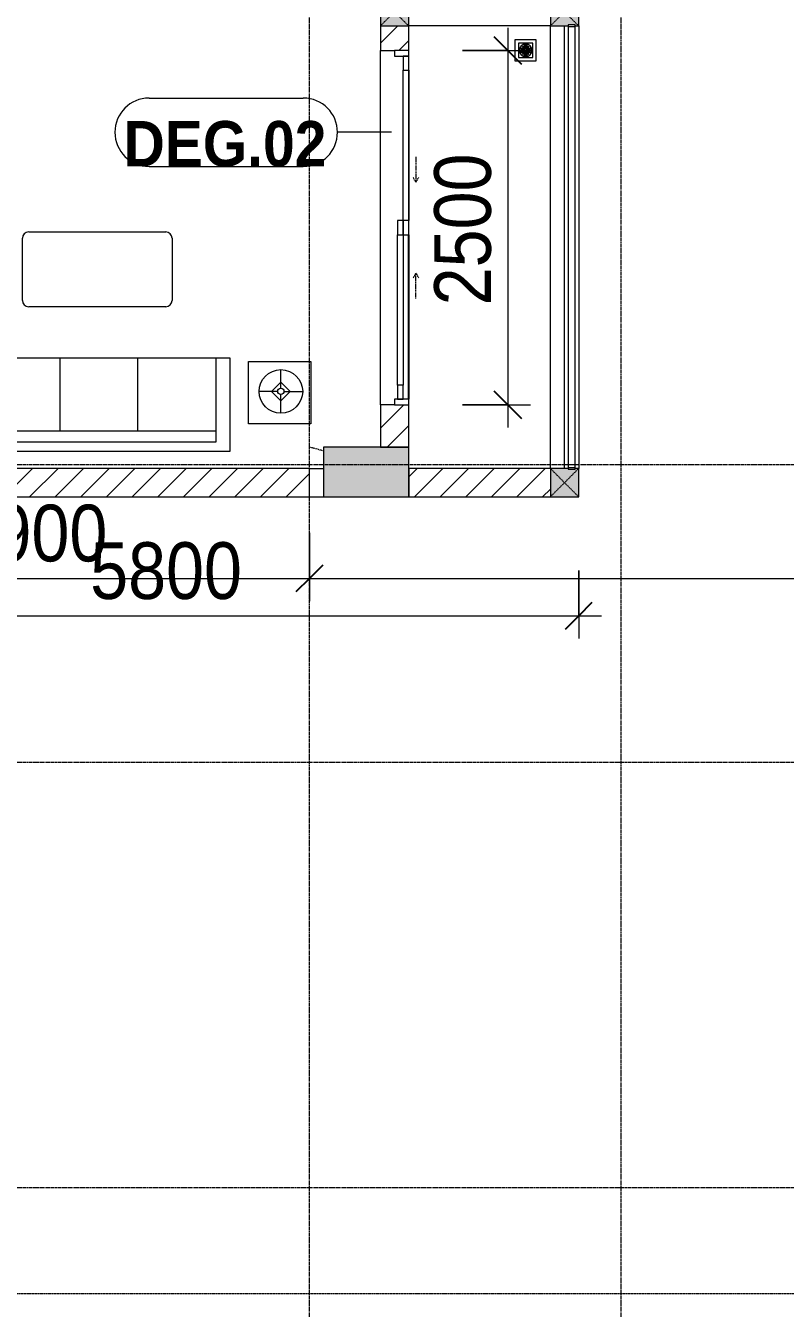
# Model space of a CAD drawing. Header units: millimetres. Extents: x 1591 to 239243, y -15958 to 82755.
# Drawn here: x 152748 to 158110, y 47587 to 56635 of the extents above; entities that cross this region are included whole.
import ezdxf

# ---------------------------------------------------------------- set-up
doc = ezdxf.new("R2010")
doc.units = ezdxf.units.MM
for name, pattern in [('Dash 1_8_', [6.35, 3.175, -3.175]), ('Dash Dot 3_16_', [7.9375, 4.7625, -1.5875, 0, -1.5875]), ('Dash_2_', [6, 3, -3]), ('Grid Line', [22.225, 12.7, -3.175, 3.175, -3.175])]:
    doc.linetypes.add(name, pattern=pattern)
for name, color, linetype, lineweight in [('0-1', 250, 'Continuous', 5), ('A-ANNO-DIMS', 211, 'Continuous', 9), ('A-ANNO-DIMS-160', 211, 'Continuous', 9), ('A-AREA', 32, 'Dash 1_8_', 9), ('A-DOOR', 31, 'Continuous', 9), ('A-DOOR-FRAM', 31, 'Continuous', 9), ('A-DOOR-HDLN', 31, 'Dash_2_', 9), ('A-DOOR-IDEN', 31, 'Continuous', 9), ('A-FLOR-1', 7, 'Continuous', 9), ('A-FLOR-2', 9, 'Continuous', 9), ('A-FLOR-HRAL', 11, 'Continuous', 9), ('A-WALL', 113, 'Continuous', 9), ('A-WALL-3', 113, 'Continuous', 18), ('A-WALL-PATT-2', 111, 'Continuous', 9), ('G-ANNO-SYMB-1', 111, 'Dash Dot 3_16_', 18), ('I-FURN', 30, 'Continuous', 9), ('I-FURN-1', 254, 'Continuous', 9), ('M-EQPM-1', 254, 'Continuous', 9), ('S-COLS', 52, 'Continuous', 9), ('S-COLS-1', 52, 'Continuous', 5), ('S-COLS-2', 250, 'Continuous', 18), ('S-COLS-6', 52, 'Continuous', 18), ('S-COLS-HDLN', 52, 'Dash_2_', 9), ('S-GRID-1', 1, 'Grid Line', 9)]:
    doc.layers.add(name, color=color, linetype=linetype, lineweight=lineweight)
doc.styles.add('Arial_B_4', font='arialbd_0.ttf', dxfattribs={"width": 0.9, "height": 320})
doc.styles.add('UTM Avo', font='UTM Avo.ttf', dxfattribs={"width": 0.9, "height": 400})
doc.dimstyles.new('1_Dim_chi_tiet_2_5', dxfattribs={"dimscale": 304.8, "dimtxt": 399.720379, "dimasz": 0.629921, "dimexe": 0.524934, "dimexo": 0.0625, "dimgap": 0.052493, "dimtad": 1, "dimdec": 0, "dimrnd": 5, "dimzin": 0, "dimdsep": 46, "dimtxsty": 'UTM Avo', "dimblk1": 'OBLIQUE', "dimblk2": 'OBLIQUE', "dimsah": 1, "dimcen": 0.09, "dimdle": 0.524934, "dimazin": 0, "dimtfac": 1, "dimtdec": 4, "dimtix": 1, "dimtmove": 0, "dimatfit": 3, "dimfxl": 1.049869, "dimfxlon": 1, "dimtvp": 1, "dimtolj": 1, "dimtzin": 0, "dimarcsym": 2})
doc.dimstyles.new('1_Dim_chi_tiet_2_5_1', dxfattribs={"dimscale": 304.8, "dimtxt": 399.720379, "dimasz": 0.629921, "dimexe": 0.524934, "dimexo": 0.0625, "dimgap": 0.052493, "dimtad": 1, "dimdec": 0, "dimrnd": 5, "dimzin": 0, "dimdsep": 46, "dimtxsty": 'UTM Avo', "dimblk1": 'OBLIQUE', "dimblk2": 'OBLIQUE', "dimsah": 1, "dimcen": 0.09, "dimdle": 0.524934, "dimazin": 0, "dimtfac": 1, "dimtdec": 4, "dimtix": 1, "dimtmove": 0, "dimatfit": 3, "dimfxl": 1.049869, "dimfxlon": 1, "dimtvp": 1, "dimtolj": 1, "dimtzin": 0, "dimarcsym": 2})
pattern_1 = [(45, (101998.83, 0), (-90.50967, 90.50967), [])]

# ---------------------------------------------------------------- blocks, each defined once
blk = doc.blocks.new('NCV_TKTC_KET CAU_rvt-1-TKCS_MB TẦNG 5')
at = {"layer": 'S-COLS-1'}
blk.add_hatch(color=256, dxfattribs=at).paths.add_polyline_path([(52852.6, 53311.9), (53452.6, 53312), (53452.6, 53661.9), (52852.6, 53661.9), (52852.6, 53318.5)])
at = {"layer": 'A-FLOR-1'}
for p, q in [((53452.6, 53511.9), (53452.6, 56635.3)), ((52752.6, 53311.9), (52852.6, 53311.9))]:
    blk.add_line(p, q, dxfattribs=at)
at = {"layer": 'S-COLS-2'}
for p, q in [((53452.6, 53661.9), (52852.6, 53661.9)), ((52852.6, 53661.9), (52852.6, 53311.9)), ((53452.6, 53311.9), (53452.6, 53661.9)), ((52852.6, 53311.9), (53452.6, 53311.9))]:
    blk.add_line(p, q, dxfattribs=at)
blk = doc.blocks.new('LOBBY_SOFA_1 - LOBBY_SOFA_1-901197-TKCS_MB TẦNG 5')
at = {"layer": 'I-FURN'}
for p, q in [((-2128.3, 1548.5), (-1160.3, 1548.5)), ((-2172.3, 1064.5), (-2172.3, 1504.5)), ((-1116.3, 1504.5), (-1116.3, 1064.5)), ((-1160.3, 1020.5), (-2128.3, 1020.5)), ((-2688.2, 633.5), (-3128.2, 633.5)), ((-3128.2, 633.5), (-3128.2, 193.5)), ((-2688.2, 193.5), (-2688.2, 633.5)), ((-2556, 660), (-708, 660)), ((-2556, 0), (-2556, 660)), ((-2457, 66), (-2457, 660)), ((-1907, 143), (-1907, 660)), ((-1357, 143), (-1357, 660)), ((-807, 660), (-807, 66)), ((-708, 660), (-708, 0)), ((-575.9, 633.5), (-135.9, 633.5)), ((-575.9, 193.5), (-575.9, 633.5)), ((-135.9, 633.5), (-135.9, 193.5)), ((-2915.4, 445), (-2915.4, 577)), ((-348.6, 445), (-348.6, 577)), ((-2981.4, 423), (-2915.4, 489)), ((-2915.4, 489), (-2849.4, 423)), ((-348.6, 489), (-414.6, 423)), ((-282.6, 423), (-348.6, 489)), ((-2937.4, 423), (-3069.4, 423)), ((-2915.4, 357), (-2981.4, 423)), ((-2849.4, 423), (-2915.4, 357)), ((-2915.4, 269), (-2915.4, 401)), ((-2893.4, 423), (-2761.4, 423)), ((-370.6, 423), (-502.6, 423)), ((-414.6, 423), (-348.6, 357)), ((-348.6, 357), (-282.6, 423)), ((-348.6, 269), (-348.6, 401)), ((-326.6, 423), (-194.6, 423)), ((-3128.2, 193.5), (-2688.2, 193.5)), ((-135.9, 193.5), (-575.9, 193.5)), ((-807, 143), (-2457, 143)), ((-708, 0), (-2556, 0)), ((-807, 66), (-2457, 66))]:
    blk.add_line(p, q, dxfattribs=at)
for centre, radius in [((-2915.4, 423), 154), ((-348.6, 423), 154), ((-2915.4, 423), 22), ((-348.6, 423), 22)]:
    blk.add_circle(centre, radius, dxfattribs=at)
for centre, start, end in [((-2128.3, 1504.5), 90, 180), ((-1160.3, 1504.5), 0, 90), ((-2128.3, 1064.5), 180, 270), ((-1160.3, 1064.5), 270, 0)]:
    blk.add_arc(centre, 44, start, end, dxfattribs=at)
at = {"layer": 'I-FURN-1'}
for p, q in [((-2128.3, 1548.5), (-1160.3, 1548.5)), ((-2172.3, 1064.5), (-2172.3, 1504.5)), ((-1116.3, 1504.5), (-1116.3, 1064.5)), ((-1160.3, 1020.5), (-2128.3, 1020.5)), ((-3128.2, 633.5), (-2688.2, 633.5)), ((-3128.2, 193.5), (-3128.2, 633.5)), ((-2688.2, 633.5), (-2688.2, 193.5)), ((-2556, 660), (-708, 660)), ((-2556, 0), (-2556, 660)), ((-708, 660), (-708, 0)), ((-575.9, 633.5), (-135.9, 633.5)), ((-575.9, 193.5), (-575.9, 633.5)), ((-135.9, 633.5), (-135.9, 193.5)), ((-2688.2, 193.5), (-3128.2, 193.5)), ((-135.9, 193.5), (-575.9, 193.5)), ((-708, 0), (-2556, 0))]:
    blk.add_line(p, q, dxfattribs=at)
for centre, start, end in [((-2128.3, 1504.5), 90, 180), ((-1160.3, 1504.5), 0, 90), ((-2128.3, 1064.5), 180, 270), ((-1160.3, 1064.5), 270, 0)]:
    blk.add_arc(centre, 44, start, end, dxfattribs=at)
blk = doc.blocks.new('THU NUOC - THU NUOC-461820-TKCS_MB TẦNG 5')
at = {"layer": 'M-EQPM-1'}
for p, q in [((-66.3, 70.6), (-66.3, -79.4)), ((83.7, 70.6), (-66.3, 70.6)), ((58.7, 45.6), (-41.3, 45.6)), ((-41.3, 45.6), (-41.3, -54.4)), ((-23.3, 10.8), (40.9, 10.8)), ((40.9, 4.8), (-23.3, 4.8)), ((-11, 23.3), (28.5, 23.3)), ((28.5, 17.3), (-11, 17.3)), ((-1.1, 35.6), (18.5, 35.6)), ((18.5, 29.6), (-1.1, 29.6)), ((58.7, -54.4), (58.7, 45.6)), ((83.7, -79.4), (83.7, 70.6)), ((-66.3, -79.4), (83.7, -79.4)), ((-41.3, -54.4), (58.7, -54.4)), ((-23.3, -1.2), (0.7, -1.2)), ((0.7, -7.2), (-23.3, -7.2)), ((-23.3, -13.6), (40.9, -13.6)), ((40.9, -19.6), (-23.3, -19.6)), ((-11, -26.1), (28.5, -26.1)), ((28.5, -32.1), (-11, -32.1)), ((-1.1, -38.5), (18.5, -38.5)), ((18.5, -44.5), (-1.1, -44.5)), ((0.7, -1.2), (0.7, -7.2)), ((16.7, -1.2), (40.9, -1.2)), ((16.7, -7.2), (16.7, -1.2)), ((40.9, -7.2), (16.7, -7.2))]:
    blk.add_line(p, q, dxfattribs=at)
for centre, radius, start, end in [((8.7, -4.4), 45, 0, 180), ((8.7, -4.4), 45, 0, 180), ((-23.3, 7.8), 3, 90, 270), ((-11, 20.3), 3, 90, 270), ((-1.1, 32.6), 3, 90, 270), ((18.5, 32.6), 3, 270, 90), ((28.5, 20.3), 3, 270, 90), ((40.9, 7.8), 3, 270, 90), ((8.7, -4.4), 45, 180, 360), ((8.7, -4.4), 45, 180, 360), ((-23.3, -4.2), 3, 90, 270), ((-23.3, -16.6), 3, 90, 270), ((-11, -29.1), 3, 90, 270), ((-1.1, -41.5), 3, 90, 270), ((18.5, -41.5), 3, 270, 90), ((28.5, -29.1), 3, 270, 90), ((40.9, -4.2), 3, 270, 90), ((40.9, -16.6), 3, 270, 90)]:
    blk.add_arc(centre, radius, start, end, dxfattribs=at)
blk = doc.blocks.new('NCV_TKTC_TANG 5_rvt-1-TKCS_MB TẦNG 5')
at = {"layer": 'A-FLOR-2'}
for p, q in [((54452.6, 53511.9), (54452.6, 56633.3)), ((53252.5, 56460.3), (53252.5, 53960.3)), ((53252.6, 53960.3), (53252.6, 56460.3)), ((53452.5, 54000.3), (53452.5, 55160.5)), ((53452.6, 55160.3), (53452.6, 54000.3)), ((52752.6, 53511.9), (52852.6, 53511.9))]:
    blk.add_line(p, q, dxfattribs=at)
at = {"layer": 'I-FURN-1'}
blk.add_blockref('LOBBY_SOFA_1 - LOBBY_SOFA_1-901197-TKCS_MB TẦNG 5', (52899.1, 53632), dxfattribs=at)
at = {"layer": 'M-EQPM-1', "rotation": 180}
blk.add_blockref('THU NUOC - THU NUOC-461820-TKCS_MB TẦNG 5', (54286.4, 56456.9), dxfattribs=at)
blk = doc.blocks.new('G1_SOF - BO TRU - 200x200-V26-TKCS_MB TẦNG 5')
at = {"layer": 'S-COLS'}
blk.add_hatch(color=256, dxfattribs=at).paths.add_polyline_path([(26, -100), (100, -100), (100, 100), (76, 100), (76, 95), (26, 95), (26, 100), (-100, 100), (-100, -100), (0, -100)])
at = {"layer": 'S-COLS-6'}
for p, q in [((26, 100), (-100, 100)), ((-100, 100), (-100, -100)), ((100, 100), (76, 100)), ((100, -100), (100, 100)), ((-100, -100), (100, -100))]:
    blk.add_line(p, q, dxfattribs=at)
at = {"layer": 'S-COLS-HDLN'}
for p, q in [((100, 100), (-100, -100)), ((-100, 100), (100, -100))]:
    blk.add_line(p, q, dxfattribs=at)
blk = doc.blocks.new('G1_SOF - BO TRU - 200x200-V27-TKCS_MB TẦNG 5')
at = {"layer": 'S-COLS'}
blk.add_hatch(color=256, dxfattribs=at).paths.add_polyline_path([(0, -100), (26, -100), (26, -92.9), (76, -92.9), (76, -100), (100, -100), (100, 100), (-100, 100), (-100, -100), (-49.1, -100)])
at = {"layer": 'S-COLS-6'}
for p, q in [((100, 100), (-100, 100)), ((-100, 100), (-100, -100)), ((100, -100), (100, 100)), ((-100, -100), (26, -100)), ((76, -100), (100, -100))]:
    blk.add_line(p, q, dxfattribs=at)
at = {"layer": 'S-COLS-HDLN'}
for p, q in [((100, 100), (-100, -100)), ((-100, 100), (100, -100))]:
    blk.add_line(p, q, dxfattribs=at)
blk = doc.blocks.new('G1_SOF - BO TRU - 200x200-3055083-TKCS_MB TẦNG 5')
at = {"layer": 'S-COLS'}
blk.add_hatch(color=256, dxfattribs=at).paths.add_polyline_path([(100, -100), (100, 100), (-100, 100), (-100, -100), (8.4, -100)])
at = {"layer": 'S-COLS-6'}
for p, q in [((100, 100), (-100, 100)), ((-100, 100), (-100, -100)), ((100, -100), (100, 100)), ((-100, -100), (100, -100))]:
    blk.add_line(p, q, dxfattribs=at)
at = {"layer": 'S-COLS-HDLN'}
for p, q in [((100, 100), (-100, -100)), ((-100, 100), (100, -100))]:
    blk.add_line(p, q, dxfattribs=at)
blk = doc.blocks.new('DEG_02-DEG_03 - DEG_02-2500x2400mm-CỬA ĐI 02 CÁNH TRƯỢT-625766-TKCS_MB TẦNG 5')
at = {"layer": 'A-DOOR'}
for p, q in [((-1110, 100), (-1210, 100)), ((-1210, 100), (-1210, 60)), ((-1110, 60), (-1110, 100)), ((-1110, 100), (-50, 100)), ((50, 100), (-50, 100)), ((-50, 100), (-50, 60)), ((50, 60), (50, 100)), ((-1210, 60), (-1110, 60)), ((-50, 60), (-1110, 60)), ((50, 60), (-50, 60)), ((-50, 60), (-50, 20)), ((-50, 60), (50, 60)), ((-50, 20), (50, 20)), ((50, 20), (50, 60)), ((50, 60), (1110, 60)), ((1110, 20), (50, 20)), ((1210, 60), (1110, 60)), ((1110, 60), (1110, 20)), ((1110, 20), (1210, 20)), ((1210, 20), (1210, 60))]:
    blk.add_line(p, q, dxfattribs=at)
at = {"layer": 'A-DOOR-FRAM'}
for p, q in [((-1210, 100), (-1250, 100)), ((-1250, 100), (-1250, 0)), ((-1210, 0), (-1210, 100)), ((1250, 100), (1210, 100)), ((1210, 100), (1210, 0)), ((1250, 0), (1250, 100)), ((-1250, 0), (-1210, 0)), ((1210, 0), (1250, 0))]:
    blk.add_line(p, q, dxfattribs=at)
at = {"layer": 'A-DOOR-HDLN'}
for p, q in [((-500.4, 151.1), (-320.4, 151.1)), ((-320.4, 151.1), (-355, 171.1)), ((-320.4, 151.1), (-355, 131.1)), ((320.4, 151.1), (355, 171.1)), ((320.4, 151.1), (355, 131.1)), ((500.4, 151.1), (320.4, 151.1))]:
    blk.add_line(p, q, dxfattribs=at)
blk = doc.blocks.new('Railing - 50 x 10mm-1251311-TKCS_MB TẦNG 5')
at = {"layer": 'A-FLOR-HRAL'}
for p, q in [((25, 5), (-25, 5)), ((-25, 5), (-25, -5)), ((25, -5), (25, 5)), ((-25, -5), (25, -5))]:
    blk.add_line(p, q, dxfattribs=at)
blk = doc.blocks.new('Railing - Railing-3262433-TKCS_MB TẦNG 5')
at = {"layer": 'A-FLOR-HRAL'}
for p, q in [((54578.6, 56630.3), (54578.6, 53516.9)), ((54628.6, 53516.9), (54628.6, 56630.3))]:
    blk.add_line(p, q, dxfattribs=at)
for p in [(54603.6, 56635.3), (54603.6, 53511.9)]:
    blk.add_blockref('Railing - 50 x 10mm-1251311-TKCS_MB TẦNG 5', p)
blk = doc.blocks.new('DIMBLOCK133-TKCS_MB TẦNG 5')
at = {"layer": 'A-ANNO-DIMS-160', "lineweight": 25}
for p, q in [((156151, 56460.3), (156055, 56556.3)), ((156151, 56460.3), (156247, 56364.3)), ((156151, 53960.3), (156055, 54056.3)), ((156151, 53960.3), (156247, 53864.3))]:
    blk.add_line(p, q, dxfattribs=at)
at = {"layer": 'A-ANNO-DIMS-160'}
for p, q in [((156151, 56620.3), (156151, 53800.3)), ((155831, 56460.3), (156311, 56460.3)), ((156151, 56460.3), (155831, 56460.3)), ((155831, 53960.3), (156311, 53960.3)), ((156151, 53960.3), (155831, 53960.3))]:
    blk.add_line(p, q, dxfattribs=at)
at = {"layer": 'A-ANNO-DIMS-160', "color": 0, "insert": (155631.4, 54662.5), "char_height": 400, "width": 1314.636, "attachment_point": 1, "rotation": 90, "line_spacing_factor": 1.110334, "style": 'UTM Avo'}
blk.add_mtext('2500', dxfattribs=at)
blk = doc.blocks.new('_Oblique')
at = {"color": 0, "linetype": 'ByBlock', "lineweight": -2}
blk.add_line((-0.5, -0.5), (0.5, 0.5), dxfattribs=at)
blk = doc.blocks.new('STN_Door Tag - STN_Door Tag-1788670-TKCS_MB TẦNG 5')
at = {"layer": 'A-DOOR-IDEN'}
for p, q in [((-3.37, 1.495), (3.431, 1.495)), ((-3.37, -1.524), (3.431, -1.524))]:
    blk.add_line(p, q, dxfattribs=at)
for centre, start, end in [((-3.37, -0.015), 90, 270), ((3.431, -0.015), 270, 90)]:
    blk.add_arc(centre, 1.509, start, end, dxfattribs=at)
blk = doc.blocks.new('DIMBLOCK265-TKCS_MB TẦNG 5')
at = {"layer": 'A-ANNO-DIMS-160'}
for p, q in [((150851.4, 53056.6), (150851.4, 52576.6)), ((150851.4, 52736.6), (150851.4, 53056.6)), ((154751.4, 53056.6), (154751.4, 52576.6)), ((154751.4, 52736.6), (154751.4, 53056.6)), ((150851.4, 52736.6), (154751.4, 52736.6))]:
    blk.add_line(p, q, dxfattribs=at)
at = {"layer": 'A-ANNO-DIMS-160', "lineweight": 25}
for p, q in [((150851.4, 52736.6), (150947.4, 52832.6)), ((154751.4, 52736.6), (154847.4, 52832.6)), ((150851.4, 52736.6), (150755.4, 52640.6)), ((154751.4, 52736.6), (154655.4, 52640.6))]:
    blk.add_line(p, q, dxfattribs=at)
at = {"layer": 'A-ANNO-DIMS-160', "color": 0, "insert": (152253.6, 53256.2), "char_height": 400, "width": 1314.636, "attachment_point": 1, "line_spacing_factor": 1.110334, "style": 'UTM Avo'}
blk.add_mtext('3900', dxfattribs=at)
blk = doc.blocks.new('DIMBLOCK266-TKCS_MB TẦNG 5')
at = {"layer": 'A-ANNO-DIMS-160'}
for p, q in [((154751.4, 53056.6), (154751.4, 52576.6)), ((154751.4, 52736.6), (154751.4, 53056.6)), ((162951.4, 53056.6), (162951.4, 52576.6)), ((162951.4, 52736.6), (162951.4, 53056.6)), ((154751.4, 52736.6), (162951.4, 52736.6))]:
    blk.add_line(p, q, dxfattribs=at)
at = {"layer": 'A-ANNO-DIMS-160', "lineweight": 25}
for p, q in [((154751.4, 52736.6), (154847.4, 52832.6)), ((162951.4, 52736.6), (163047.4, 52832.6)), ((154751.4, 52736.6), (154655.4, 52640.6)), ((162951.4, 52736.6), (162855.4, 52640.6))]:
    blk.add_line(p, q, dxfattribs=at)
at = {"layer": 'A-ANNO-DIMS-160', "color": 0, "insert": (158303.6, 53256.2), "char_height": 400, "width": 1314.636, "attachment_point": 1, "line_spacing_factor": 1.110334, "style": 'UTM Avo'}
blk.add_mtext('8200', dxfattribs=at)
blk = doc.blocks.new('DIMBLOCK298-TKCS_MB TẦNG 5')
at = {"layer": 'A-ANNO-DIMS-160'}
for p, q in [((150851.4, 52791.6), (150851.4, 52311.6)), ((150851.4, 52471.6), (150851.4, 52791.6)), ((156651.4, 52791.6), (156651.4, 52311.6)), ((156651.4, 52471.6), (156651.4, 52791.6)), ((150691.4, 52471.6), (156811.4, 52471.6))]:
    blk.add_line(p, q, dxfattribs=at)
at = {"layer": 'A-ANNO-DIMS-160', "lineweight": 25}
for p, q in [((150851.4, 52471.6), (150947.4, 52567.6)), ((156651.4, 52471.6), (156747.4, 52567.6)), ((150851.4, 52471.6), (150755.4, 52375.6)), ((156651.4, 52471.6), (156555.4, 52375.6))]:
    blk.add_line(p, q, dxfattribs=at)
at = {"layer": 'A-ANNO-DIMS-160', "color": 0, "insert": (153203.6, 52991.2), "char_height": 400, "width": 1314.636, "attachment_point": 1, "line_spacing_factor": 1.110334, "style": 'UTM Avo'}
blk.add_mtext('5800', dxfattribs=at)

msp = doc.modelspace()

# ---------------------------------------------------------------- hatches: boundary and pattern name
at = {"layer": 'A-WALL-PATT-2'}
h = msp.add_hatch(dxfattribs=at)
h.set_pattern_fill('FP_1', color=256, style=0, pattern_type=2)
h.set_pattern_definition(pattern_1)
h.paths.add_polyline_path([(155451.4, 53661.9), (155451.3, 53960.3), (155251.4, 53960.3), (155251.4, 53661.9), (155451.3, 53661.9)])
h.paths.add_polyline_path([(155451.3, 56460.3), (155451.4, 56460.3), (155451.3, 56633.3), (155251.4, 56633.3), (155251.4, 56460.3), (155351.4, 56460.3)])
h = msp.add_hatch(dxfattribs=at)
h.set_pattern_fill('FP_1', color=256, style=0, pattern_type=2)
h.set_pattern_definition(pattern_1)
h.paths.add_polyline_path([(151666.2, 53311.9), (154751.5, 53311.9), (154751.5, 53511.9), (150861.5, 53511.9), (150861.5, 53311.9), (151151.8, 53311.9)])
h = msp.add_hatch(dxfattribs=at)
h.set_pattern_fill('FP_1', color=256, style=0, pattern_type=2)
h.set_pattern_definition(pattern_1)
h.paths.add_polyline_path([(156451.4, 53311.9), (156451.4, 53511.9), (155451.5, 53511.9), (155451.5, 53311.9)])

# ---------------------------------------------------------------- linework, layer by layer
at = {"layer": 'A-AREA'}
for p, q in [((154851.4, 53635.3), (154751.4, 53661.9)), ((154751.5, 53511.9), (154851.4, 53511.9))]:
    msp.add_line(p, q, dxfattribs=at)
at = {"layer": 'A-DOOR-IDEN'}
msp.add_line((155330.6, 55885), (154949.1, 55885), dxfattribs=at)
at = {"layer": 'A-WALL'}
for p, q in [((156551.4, 53511.9), (156551.4, 56633.3)), ((156651.4, 56633.3), (156651.4, 53511.9))]:
    msp.add_line(p, q, dxfattribs=at)
at = {"layer": 'A-WALL-3'}
for p, q in [((155251.4, 56633.3), (155251.4, 56460.3)), ((155451.4, 56635.3), (156451.4, 56635.3)), ((155451.4, 56460.3), (155451.4, 56633.3)), ((155251.4, 56460.3), (155351.4, 56460.3)), ((155251.4, 53960.3), (155251.4, 53661.9)), ((155351.4, 53960.3), (155251.4, 53960.3)), ((155451.4, 53661.9), (155451.4, 53960.3)), ((155251.4, 53661.9), (155451.4, 53661.9)), ((154751.5, 53511.9), (150861.5, 53511.9)), ((154751.5, 53311.9), (154751.5, 53511.9)), ((156451.4, 53511.9), (155451.5, 53511.9)), ((155451.5, 53511.9), (155451.5, 53311.9)), ((150861.5, 53311.9), (154751.5, 53311.9)), ((155451.5, 53311.9), (156451.4, 53311.9))]:
    msp.add_line(p, q, dxfattribs=at)
at = {"layer": 'G-ANNO-SYMB-1'}
msp.add_line((130746.6, 47691.5), (236925.7, 47691.5), dxfattribs=at)
at = {"layer": 'S-GRID-1'}
for p, q in [((154751.4, 19118.3), (154751.4, 76659.6)), ((156951.4, 19118.3), (156951.4, 76659.6)), ((229978.4, 53536.9), (136410.9, 53536.9)), ((229978.4, 51436.9), (136410.9, 51436.9)), ((229978.4, 48436.9), (136410.9, 48436.9))]:
    msp.add_line(p, q, dxfattribs=at)

# ---------------------------------------------------------------- block references
at = {"layer": '0-1'}
for name in ['NCV_TKTC_KET CAU_rvt-1-TKCS_MB TẦNG 5', 'NCV_TKTC_TANG 5_rvt-1-TKCS_MB TẦNG 5']:
    msp.add_blockref(name, (101998.8, 0), dxfattribs=at)
at = {"layer": 'A-DOOR', "rotation": 269.9999999999998}
msp.add_blockref('DEG_02-DEG_03 - DEG_02-2500x2400mm-CỬA ĐI 02 CÁNH TRƯỢT-625766-TKCS_MB TẦNG 5', (155351.4, 55210.3), dxfattribs=at)
at = {"layer": 'A-DOOR-IDEN', "xscale": 159.9999999999999, "yscale": 159.9999999999999, "zscale": 159.9999999999999}
msp.add_blockref('STN_Door Tag - STN_Door Tag-1788670-TKCS_MB TẦNG 5', (154158.6, 55885.7), dxfattribs=at)
at = {"layer": 'A-FLOR-HRAL'}
msp.add_blockref('Railing - Railing-3262433-TKCS_MB TẦNG 5', (101998.8, 0), dxfattribs=at)
at = {"layer": 'S-COLS'}
for name, p in [('G1_SOF - BO TRU - 200x200-3055083-TKCS_MB TẦNG 5', (155351.4, 56733.3)), ('G1_SOF - BO TRU - 200x200-V27-TKCS_MB TẦNG 5', (156551.4, 56733.3)), ('G1_SOF - BO TRU - 200x200-V26-TKCS_MB TẦNG 5', (156551.4, 53411.9))]:
    msp.add_blockref(name, p, dxfattribs=at)

# ---------------------------------------------------------------- texts
at = {"layer": 'A-DOOR-IDEN', "insert": (154155.4, 55800.3), "char_height": 320, "width": 1467.36, "attachment_point": 5, "line_spacing_factor": 0.936439, "style": 'Arial_B_4'}
msp.add_mtext('\\pt7.2,14.4,21.6,28.8,36,43.2,50.4,57.6,64.8,72,79.2,86.4,93.6,100.8,108,115.2,122.4,129.6,136.8,144,151.2,158.4,165.6,172.8,180,187.2,194.4,201.6,208.8,216,223.2,230.4;DEG.02', dxfattribs=at)

# ---------------------------------------------------------------- dimensions: what is measured, and where the dimension line sits
at = {"layer": 'A-ANNO-DIMS'}
dim = msp.add_linear_dim(base=(156151, 53960.3), p1=(155831, 56460.3), p2=(155831, 53960.3), angle=90, dimstyle='1_Dim_chi_tiet_2_5', override={"dimpost": '<>', "dimfxl": 2500}, dxfattribs=at)
dim.commit()
dim.dimension.update_dxf_attribs({"geometry": 'DIMBLOCK133-TKCS_MB TẦNG 5', "text_midpoint": (155928, 55210.3)})
for base, p1, p2, override, picture, middle in [((154751.4, 52736.6), (150851.4, 53056.6), (154751.4, 53056.6), {"dimpost": '<>', "dimfxl": 3899.999999}, 'DIMBLOCK265-TKCS_MB TẦNG 5', (152801.4, 52959.6)), ((162951.4, 52736.6), (154751.4, 53056.6), (162951.4, 53056.6), {"dimpost": '<>', "dimfxl": 8200}, 'DIMBLOCK266-TKCS_MB TẦNG 5', (158851.4, 52959.6)), ((156651.4, 52471.6), (150851.4, 52791.6), (156651.4, 52791.6), {"dimpost": '<>', "dimfxl": 5799.999999}, 'DIMBLOCK298-TKCS_MB TẦNG 5', (153751.4, 52694.5))]:
    dim = msp.add_linear_dim(base=base, p1=p1, p2=p2, dimstyle='1_Dim_chi_tiet_2_5_1', override=override, dxfattribs=at)
    dim.commit()
    dim.dimension.update_dxf_attribs({"geometry": picture, "text_midpoint": middle})

doc.saveas('drawing.dxf')
